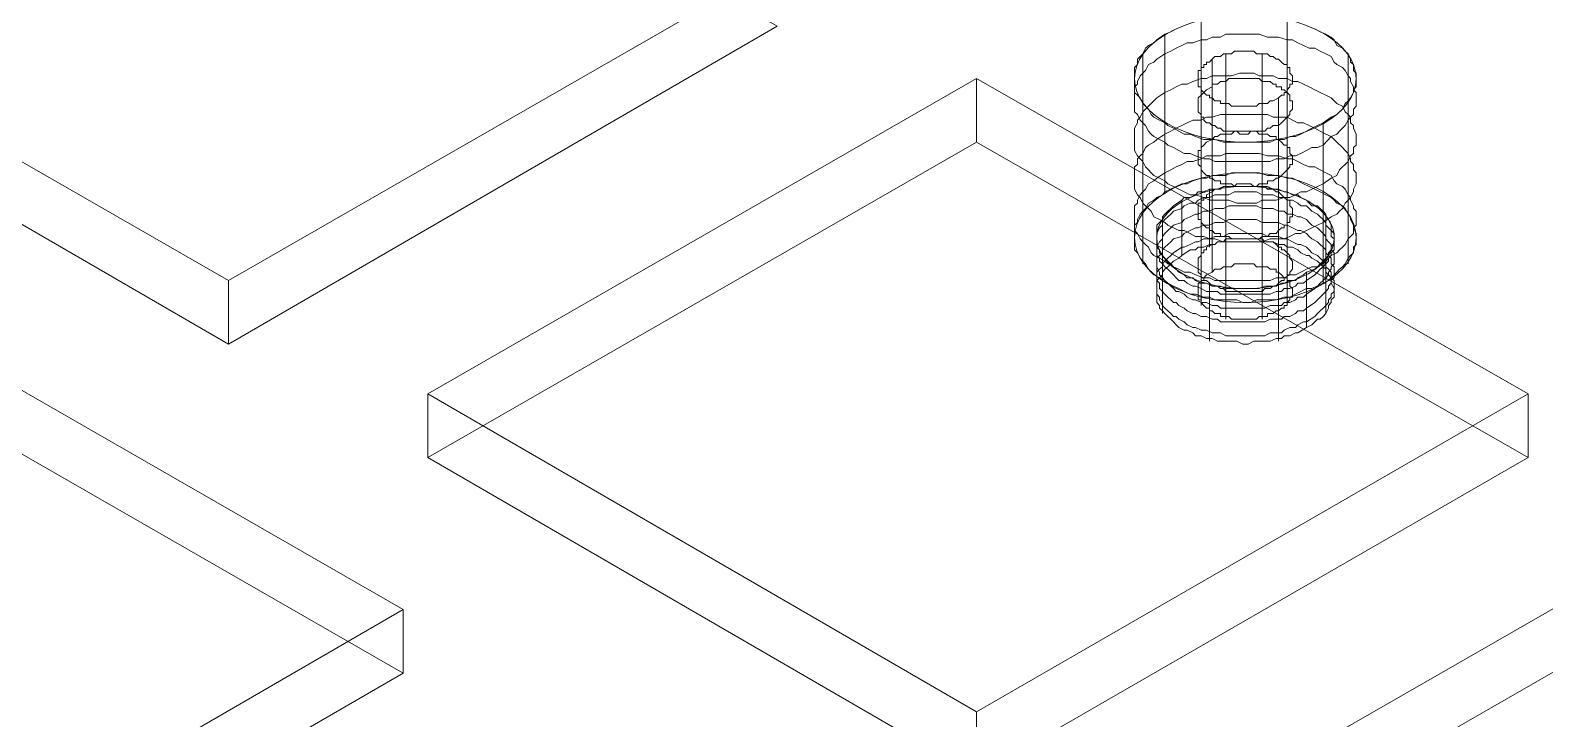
# Model space of a CAD drawing. Header units: millimetres. Extents: x 251 to 1800, y 172 to 1116.
# Drawn here: x 1088.8 to 1233.1, y 664.6 to 730.2 of the extents above; entities that cross this region are included whole.
import ezdxf

# ---------------------------------------------------------------- set-up
doc = ezdxf.new("R2010")
doc.units = ezdxf.units.MM

msp = doc.modelspace()

# ---------------------------------------------------------------- linework, layer by layer
at = {"color": 8, "lineweight": 0, "true_color": 0x808080}
for points in [[(1107.670822, 760.643569), (1159.936861, 730.584398), (1107.670822, 700.277259), (1055.404784, 730.584398)], [(1201.374986, 727.443476), (1201.127018, 727.167957), (1200.851499, 727.167957), (1200.851499, 726.919989), (1200.603531, 726.919989), (1200.603531, 726.64447), (1200.328012, 726.64447), (1200.328012, 726.368951), (1200.052492, 726.368951), (1200.052492, 726.120983), (1200.052492, 725.845464), (1200.052492, 725.597496), (1200.052492, 725.321977), (1200.052492, 725.074009), (1200.052492, 724.79849), (1200.328012, 724.79849), (1200.328012, 724.52297), (1200.603531, 724.275003), (1200.851499, 723.999483), (1201.127018, 723.999483), (1201.127018, 723.751516), (1201.374986, 723.751516), (1201.650505, 723.475996), (1201.898473, 723.475996), (1202.173992, 723.475996), (1202.173992, 723.228029), (1202.449511, 723.228029), (1202.697479, 723.228029), (1202.972998, 723.228029), (1203.220966, 722.952509), (1203.496485, 722.952509), (1203.744453, 722.952509), (1204.019972, 722.952509), (1204.295492, 722.952509), (1204.818979, 722.952509), (1205.066946, 722.952509), (1205.342466, 722.952509), (1205.617985, 722.952509), (1205.865953, 723.228029), (1206.141472, 723.228029), (1206.389439, 723.228029), (1206.664959, 723.228029), (1206.912926, 723.475996), (1207.188446, 723.475996), (1207.711933, 723.751516), (1207.987452, 723.999483), (1208.23542, 723.999483), (1208.23542, 724.275003), (1208.510939, 724.275003), (1208.510939, 724.52297), (1208.786459, 724.79849), (1208.786459, 725.074009), (1209.034426, 725.074009), (1209.034426, 725.321977), (1209.034426, 725.597496), (1209.034426, 725.845464), (1208.786459, 726.120983), (1208.786459, 726.368951), (1208.786459, 726.64447), (1208.510939, 726.64447), (1208.510939, 726.919989), (1208.23542, 726.919989), (1207.987452, 727.167957), (1207.711933, 727.443476), (1207.463965, 727.443476), (1207.188446, 727.691444), (1206.912926, 727.691444), (1206.664959, 727.966963), (1206.389439, 727.966963), (1206.141472, 727.966963), (1205.865953, 727.966963), (1205.617985, 727.966963), (1205.342466, 728.214931), (1205.066946, 728.214931), (1204.818979, 728.214931), (1204.543459, 728.214931), (1204.295492, 728.214931), (1204.019972, 728.214931), (1203.744453, 728.214931), (1203.496485, 728.214931), (1203.220966, 727.966963), (1202.972998, 727.966963), (1202.697479, 727.966963), (1202.449511, 727.966963), (1202.173992, 727.691444), (1201.898473, 727.691444), (1201.650505, 727.691444)], [(1126.681664, 689.476897), (1178.947703, 719.536068), (1231.489261, 689.476897), (1178.947703, 659.169758)], [(1198.482031, 708.735706), (1198.206512, 708.460187), (1197.683025, 708.184667), (1197.435057, 707.9367), (1197.159538, 707.66118), (1196.884019, 707.413213), (1196.636051, 707.137693), (1196.636051, 706.889726), (1196.360532, 706.614206), (1196.112564, 706.338687), (1196.112564, 706.090719), (1196.112564, 705.8152), (1196.112564, 705.567232), (1196.112564, 705.291713), (1196.112564, 705.043746), (1196.112564, 704.492707), (1196.112564, 704.244739), (1196.360532, 703.96922), (1196.360532, 703.721252), (1196.636051, 703.445733), (1196.884019, 703.197765), (1197.159538, 702.922246), (1197.435057, 702.674278), (1197.683025, 702.398759), (1197.958544, 702.123239), (1198.206512, 701.875272), (1198.729999, 701.599752), (1199.005518, 701.599752), (1199.529005, 701.351785), (1199.804525, 701.076266), (1200.328012, 701.076266), (1200.851499, 700.828298), (1201.374986, 700.828298), (1201.898473, 700.552779), (1202.173992, 700.552779), (1202.697479, 700.552779), (1203.220966, 700.552779), (1203.744453, 700.552779), (1204.295492, 700.277259), (1204.818979, 700.277259), (1205.342466, 700.552779), (1205.865953, 700.552779), (1206.389439, 700.552779), (1206.912926, 700.552779), (1207.463965, 700.828298), (1207.987452, 700.828298), (1208.23542, 701.076266), (1208.786459, 701.076266), (1209.309946, 701.351785), (1209.557913, 701.351785), (1210.356919, 701.875272), (1210.880406, 702.123239), (1211.155926, 702.398759), (1211.403893, 702.674278), (1211.679413, 702.674278), (1211.954932, 702.922246), (1212.2029, 703.197765), (1212.478419, 703.721252), (1212.478419, 703.96922), (1212.726387, 704.244739), (1212.726387, 704.492707), (1213.001906, 704.768226), (1213.001906, 705.043746), (1213.001906, 705.291713), (1213.001906, 705.567232), (1212.726387, 706.090719), (1212.726387, 706.338687), (1212.726387, 706.614206), (1212.478419, 706.889726), (1212.2029, 707.137693), (1212.2029, 707.413213), (1211.954932, 707.66118), (1211.679413, 707.9367), (1211.403893, 708.184667), (1210.880406, 708.460187), (1210.632439, 708.735706), (1210.356919, 708.735706), (1209.833433, 708.983674), (1209.557913, 709.259193), (1209.034426, 709.507161), (1208.510939, 709.507161), (1208.23542, 709.78268), (1207.711933, 709.78268), (1207.188446, 710.030647), (1206.664959, 710.030647), (1206.141472, 710.030647), (1205.617985, 710.030647), (1205.066946, 710.030647), (1204.543459, 710.030647), (1204.019972, 710.030647), (1203.496485, 710.030647), (1202.972998, 710.030647), (1202.449511, 710.030647), (1201.898473, 710.030647), (1201.650505, 709.78268), (1201.127018, 709.78268), (1200.603531, 709.507161), (1200.052492, 709.507161), (1199.804525, 709.259193), (1199.281038, 709.259193)], [(1207.711933, 703.445733), (1207.463965, 703.445733), (1207.188446, 703.197765), (1206.912926, 703.197765), (1206.664959, 703.197765), (1206.664959, 702.922246), (1206.389439, 702.922246), (1206.141472, 702.922246), (1205.865953, 702.922246), (1205.617985, 702.674278), (1205.342466, 702.674278), (1205.066946, 702.674278), (1204.818979, 702.674278), (1204.295492, 702.674278), (1204.019972, 702.674278), (1203.744453, 702.674278), (1203.496485, 702.674278), (1203.220966, 702.674278), (1202.972998, 702.922246), (1202.697479, 702.922246), (1202.449511, 702.922246), (1202.173992, 702.922246), (1202.173992, 703.197765), (1201.898473, 703.197765), (1201.650505, 703.197765), (1201.374986, 703.445733), (1201.127018, 703.445733), (1201.127018, 703.721252), (1200.851499, 703.721252), (1200.603531, 703.96922), (1200.328012, 704.244739), (1200.328012, 704.492707), (1200.052492, 704.492707), (1200.052492, 704.768226), (1200.052492, 705.043746), (1200.052492, 705.291713), (1200.052492, 705.567232), (1200.052492, 705.8152), (1200.052492, 706.090719), (1200.328012, 706.090719), (1200.328012, 706.338687), (1200.603531, 706.338687), (1200.603531, 706.614206), (1200.851499, 706.889726), (1201.374986, 707.137693), (1201.650505, 707.413213), (1201.898473, 707.413213), (1202.173992, 707.413213), (1202.449511, 707.66118), (1202.697479, 707.66118), (1202.972998, 707.66118), (1203.220966, 707.66118), (1203.496485, 707.9367), (1203.744453, 707.9367), (1204.019972, 707.9367), (1204.295492, 707.9367), (1204.543459, 707.9367), (1204.818979, 707.9367), (1205.066946, 707.9367), (1205.342466, 707.9367), (1205.617985, 707.66118), (1205.865953, 707.66118), (1206.141472, 707.66118), (1206.389439, 707.66118), (1206.664959, 707.66118), (1206.912926, 707.413213), (1207.188446, 707.413213), (1207.463965, 707.413213), (1207.463965, 707.137693), (1207.711933, 707.137693), (1207.987452, 706.889726), (1208.23542, 706.614206), (1208.510939, 706.614206), (1208.510939, 706.338687), (1208.786459, 706.338687), (1208.786459, 706.090719), (1208.786459, 705.8152), (1209.034426, 705.567232), (1209.034426, 705.291713), (1209.034426, 705.043746), (1209.034426, 704.768226), (1208.786459, 704.768226), (1208.786459, 704.492707), (1208.510939, 704.244739), (1208.510939, 703.96922), (1208.23542, 703.96922), (1208.23542, 703.721252), (1207.987452, 703.721252)], [(1019.5046, 668.923146), (1072.018606, 698.982318), (1124.312197, 668.923146), (1072.018606, 638.616008)], [(1197.958544, 648.369396), (1250.224583, 678.401015), (1302.738589, 648.369396), (1250.224583, 618.062257)]]:
    msp.add_lwpolyline(points, close=True, dxfattribs=at)
for points in [[(1107.670822, 706.338687), (1055.404784, 736.397858)], [(1107.670822, 706.338687), (1055.404784, 736.397858)], [(1159.936861, 736.397858), (1107.670822, 706.338687)], [(1159.936861, 736.397858), (1107.670822, 706.338687)], [(1107.670822, 700.277259), (1055.404784, 730.584398)], [(1159.936861, 730.584398), (1107.670822, 700.277259)], [(1196.884019, 729.812944), (1197.435057, 730.060911), (1197.958544, 730.336431)], [(1211.155926, 730.336431), (1211.679413, 730.060911), (1212.2029, 729.812944), (1212.726387, 729.537424), (1213.001906, 729.289457), (1213.249874, 728.738418), (1213.800913, 728.49045), (1214.04888, 728.214931), (1214.324399, 727.966963), (1214.572367, 727.443476), (1214.572367, 727.167957), (1214.847886, 726.919989), (1214.847886, 726.368951), (1215.095854, 726.120983), (1215.095854, 725.597496), (1215.095854, 725.321977), (1215.095854, 724.79849), (1214.847886, 724.52297), (1214.847886, 724.275003), (1214.572367, 723.751516), (1214.324399, 723.475996), (1214.04888, 723.228029), (1213.800913, 722.67699), (1213.525393, 722.429022), (1213.249874, 722.153503), (1212.726387, 721.905536), (1211.954932, 721.382049), (1211.954932, 706.090719), (1212.478419, 706.338687), (1212.726387, 706.614206), (1213.249874, 707.137693), (1213.525393, 707.413213), (1213.800913, 707.66118), (1214.04888, 707.9367), (1214.324399, 708.460187), (1214.572367, 708.735706), (1214.847886, 708.983674), (1214.847886, 709.507161), (1215.095854, 709.78268), (1215.095854, 710.306167), (1215.095854, 710.554134), (1215.095854, 710.829654), (1214.847886, 711.353141), (1214.847886, 711.62866), (1214.572367, 712.152147), (1214.572367, 712.400115), (1214.324399, 712.675634), (1214.04888, 713.199121), (1213.800913, 713.474641), (1213.249874, 713.722608), (1213.001906, 713.998127), (1212.726387, 714.246095), (1212.2029, 714.521614), (1211.679413, 714.797134), (1211.155926, 715.045101), (1210.632439, 715.320621), (1210.0814, 715.568588), (1209.557913, 715.844108), (1209.034426, 716.092075), (1208.510939, 716.092075), (1207.711933, 716.367595), (1207.188446, 716.367595), (1206.664959, 716.367595), (1205.865953, 716.615562), (1205.342466, 716.615562), (1204.543459, 716.615562), (1204.019972, 716.615562), (1203.220966, 716.615562), (1202.697479, 716.367595), (1202.173992, 716.367595), (1201.374986, 716.367595), (1200.851499, 716.092075), (1200.328012, 716.092075), (1199.529005, 715.844108), (1199.005518, 715.568588), (1198.482031, 715.568588), (1197.958544, 715.320621), (1196.884019, 714.797134)], [(1200.328012, 731.135437), (1200.328012, 716.092075), (1200.328012, 715.844108)], [(1208.510939, 731.135437), (1208.510939, 716.092075), (1208.510939, 715.844108)], [(1211.954932, 721.382049), (1211.403893, 721.106529), (1210.880406, 720.858562), (1210.356919, 720.583042), (1209.833433, 720.307523), (1209.309946, 720.059555), (1208.786459, 720.059555), (1208.23542, 719.784036), (1207.463965, 719.784036), (1206.912926, 719.536068), (1206.141472, 719.536068), (1205.617985, 719.536068), (1205.066946, 719.536068), (1204.295492, 719.536068), (1203.744453, 719.536068), (1202.972998, 719.536068), (1202.449511, 719.536068), (1201.650505, 719.784036), (1201.127018, 719.784036), (1200.603531, 719.784036), (1199.804525, 720.059555), (1199.281038, 720.307523), (1198.729999, 720.307523), (1198.206512, 720.583042), (1197.683025, 720.858562), (1197.159538, 721.106529), (1196.884019, 721.382049), (1196.360532, 721.630016), (1195.837045, 721.905536), (1195.561525, 722.153503), (1195.313558, 722.67699), (1195.038038, 722.952509), (1194.790071, 723.228029), (1194.514551, 723.751516), (1194.266584, 723.999483), (1193.991064, 724.275003), (1193.991064, 724.79849), (1193.991064, 725.074009), (1193.991064, 725.597496), (1193.991064, 725.845464), (1193.991064, 726.120983), (1193.991064, 726.64447), (1194.266584, 726.919989), (1194.266584, 727.443476), (1194.514551, 727.691444), (1194.790071, 727.966963), (1195.038038, 728.49045), (1195.313558, 728.738418), (1195.837045, 729.013937), (1196.112564, 729.289457), (1196.884019, 729.812944), (1196.884019, 714.797134), (1196.636051, 714.521614), (1196.112564, 714.246095), (1195.837045, 713.998127), (1195.313558, 713.722608), (1195.038038, 713.199121), (1194.790071, 712.951154), (1194.514551, 712.675634), (1194.266584, 712.152147), (1194.266584, 711.876628), (1193.991064, 711.62866), (1193.991064, 711.105173), (1193.991064, 710.829654), (1193.991064, 710.306167), (1193.991064, 710.030647), (1193.991064, 709.507161), (1193.991064, 709.259193), (1194.266584, 708.983674), (1194.514551, 708.460187), (1194.790071, 708.184667), (1195.038038, 707.9367), (1195.313558, 707.413213), (1195.561525, 707.137693), (1195.837045, 706.889726), (1196.360532, 706.614206), (1196.884019, 706.338687), (1197.159538, 706.090719), (1197.683025, 705.8152), (1198.206512, 705.567232), (1198.729999, 705.291713), (1199.281038, 705.043746), (1199.804525, 705.043746), (1200.603531, 704.768226), (1201.127018, 704.768226), (1201.650505, 704.492707), (1202.449511, 704.492707), (1202.972998, 704.492707), (1203.744453, 704.492707), (1204.295492, 704.244739), (1205.066946, 704.244739), (1205.617985, 704.492707), (1206.141472, 704.492707), (1206.912926, 704.492707), (1207.463965, 704.492707), (1208.23542, 704.768226), (1208.786459, 704.768226), (1209.309946, 705.043746), (1209.833433, 705.291713), (1210.356919, 705.567232), (1210.880406, 705.567232), (1211.954932, 706.090719)], [(1196.884019, 727.966963), (1197.435057, 728.214931), (1197.958544, 728.49045), (1198.482031, 728.738418), (1199.005518, 729.013937), (1199.529005, 729.013937), (1200.328012, 729.289457), (1200.851499, 729.289457), (1201.374986, 729.537424), (1202.173992, 729.537424), (1202.697479, 729.812944), (1203.220966, 729.812944), (1204.019972, 729.812944), (1204.543459, 729.812944), (1205.342466, 729.812944), (1205.865953, 729.812944), (1206.664959, 729.537424), (1207.188446, 729.537424), (1207.711933, 729.537424), (1208.510939, 729.289457), (1209.034426, 729.289457), (1209.557913, 729.013937), (1210.0814, 728.738418), (1210.632439, 728.49045), (1211.155926, 728.49045), (1211.679413, 728.214931), (1212.2029, 727.966963), (1212.726387, 727.691444), (1213.001906, 727.167957), (1213.249874, 726.919989), (1213.800913, 726.64447), (1214.04888, 726.368951), (1214.324399, 725.845464), (1214.572367, 725.597496), (1214.572367, 725.321977), (1214.847886, 724.79849), (1214.847886, 724.52297), (1215.095854, 724.275003), (1215.095854, 723.751516), (1215.095854, 723.475996), (1215.095854, 722.952509), (1214.847886, 722.67699), (1214.847886, 722.153503), (1214.572367, 721.905536), (1214.324399, 721.630016), (1214.04888, 721.106529), (1213.800913, 720.858562), (1213.525393, 720.583042), (1213.249874, 720.307523), (1212.726387, 720.059555), (1211.954932, 719.260549), (1211.954932, 719.012581)], [(1196.884019, 729.812944), (1196.884019, 714.797134)], [(1211.954932, 719.260549), (1211.403893, 719.012581), (1210.880406, 719.012581), (1210.356919, 718.737062), (1209.833433, 718.461542), (1209.309946, 718.213575), (1208.786459, 718.213575), (1208.23542, 717.938056), (1207.463965, 717.938056), (1206.912926, 717.690088), (1206.141472, 717.690088), (1205.617985, 717.690088), (1205.066946, 717.690088), (1204.295492, 717.690088), (1203.744453, 717.690088), (1202.972998, 717.690088), (1202.449511, 717.690088), (1201.650505, 717.690088), (1201.127018, 717.938056), (1200.603531, 717.938056), (1199.804525, 718.213575), (1199.281038, 718.461542), (1198.729999, 718.461542), (1198.206512, 718.737062), (1197.683025, 719.012581), (1197.159538, 719.260549), (1196.884019, 719.536068), (1196.360532, 719.784036), (1195.837045, 720.059555), (1195.561525, 720.307523), (1195.313558, 720.583042), (1195.038038, 721.106529), (1194.790071, 721.382049), (1194.514551, 721.630016), (1194.266584, 722.153503), (1193.991064, 722.429022), (1193.991064, 722.952509), (1193.991064, 723.228029), (1193.991064, 723.475996), (1193.991064, 723.999483), (1193.991064, 724.275003), (1193.991064, 724.79849), (1194.266584, 725.074009), (1194.266584, 725.321977), (1194.514551, 725.845464), (1194.790071, 726.120983), (1195.038038, 726.368951), (1195.313558, 726.919989), (1195.837045, 727.167957), (1196.112564, 727.443476), (1196.884019, 727.966963), (1196.884019, 727.691444)], [(1194.790071, 727.966963), (1194.790071, 712.675634), (1194.790071, 712.400115)], [(1201.374986, 727.443476), (1201.127018, 727.167957), (1200.851499, 727.167957), (1200.851499, 726.919989), (1200.603531, 726.919989), (1200.603531, 726.64447), (1200.328012, 726.64447), (1200.328012, 726.368951), (1200.052492, 726.368951), (1200.052492, 726.120983), (1200.052492, 725.845464), (1200.052492, 725.597496), (1200.052492, 725.321977), (1200.052492, 725.074009), (1200.052492, 724.79849), (1200.328012, 724.79849), (1200.328012, 724.52297), (1200.603531, 724.275003), (1200.851499, 723.999483), (1201.127018, 723.999483), (1201.127018, 723.751516), (1201.374986, 723.751516), (1201.650505, 723.475996), (1201.898473, 723.475996), (1202.173992, 723.475996), (1202.173992, 723.228029), (1202.449511, 723.228029), (1202.697479, 723.228029), (1202.972998, 723.228029), (1203.220966, 722.952509), (1203.496485, 722.952509), (1203.744453, 722.952509), (1204.019972, 722.952509), (1204.295492, 722.952509), (1204.818979, 722.952509), (1205.066946, 722.952509), (1205.342466, 722.952509), (1205.617985, 722.952509), (1205.865953, 723.228029), (1206.141472, 723.228029), (1206.389439, 723.228029), (1206.664959, 723.228029), (1206.912926, 723.475996), (1207.188446, 723.475996), (1207.711933, 723.751516)], [(1207.711933, 723.751516), (1207.987452, 723.999483), (1208.23542, 723.999483), (1208.23542, 724.275003), (1208.510939, 724.275003), (1208.510939, 724.52297), (1208.786459, 724.79849), (1208.786459, 725.074009), (1209.034426, 725.074009), (1209.034426, 725.321977), (1209.034426, 725.597496), (1209.034426, 725.845464), (1208.786459, 726.120983), (1208.786459, 726.368951), (1208.786459, 726.64447), (1208.510939, 726.64447), (1208.510939, 726.919989), (1208.23542, 726.919989), (1207.987452, 727.167957), (1207.711933, 727.443476), (1207.463965, 727.443476), (1207.188446, 727.691444), (1206.912926, 727.691444), (1206.664959, 727.966963), (1206.389439, 727.966963), (1206.141472, 727.966963), (1205.865953, 727.966963), (1205.617985, 727.966963), (1205.342466, 728.214931), (1205.066946, 728.214931), (1204.818979, 728.214931), (1204.543459, 728.214931), (1204.295492, 728.214931), (1204.019972, 728.214931), (1203.744453, 728.214931), (1203.496485, 728.214931), (1203.220966, 727.966963), (1202.972998, 727.966963), (1202.697479, 727.966963), (1202.449511, 727.966963), (1202.173992, 727.691444), (1201.898473, 727.691444), (1201.650505, 727.691444), (1201.374986, 727.443476)], [(1201.374986, 727.443476), (1201.374986, 707.137693)], [(1201.374986, 727.443476), (1201.374986, 707.137693)], [(1202.697479, 727.966963), (1202.697479, 707.66118), (1202.697479, 707.413213)], [(1206.141472, 727.966963), (1206.141472, 707.66118), (1206.141472, 707.413213)], [(1214.324399, 727.966963), (1214.324399, 712.675634), (1214.324399, 712.400115)], [(1196.884019, 724.275003), (1197.435057, 724.52297), (1197.958544, 724.79849), (1198.482031, 725.074009), (1199.005518, 725.074009), (1199.529005, 725.321977), (1200.328012, 725.597496), (1200.851499, 725.597496), (1201.374986, 725.845464), (1202.173992, 725.845464), (1202.697479, 725.845464), (1203.220966, 725.845464), (1204.019972, 726.120983), (1204.543459, 726.120983), (1205.342466, 726.120983), (1205.865953, 725.845464), (1206.664959, 725.845464), (1207.188446, 725.845464), (1207.711933, 725.597496), (1208.510939, 725.597496), (1209.034426, 725.321977), (1209.557913, 725.321977), (1210.0814, 725.074009), (1210.632439, 724.79849), (1211.155926, 724.52297), (1211.679413, 724.275003), (1212.2029, 723.999483), (1212.726387, 723.751516), (1213.001906, 723.475996), (1213.249874, 723.228029), (1213.800913, 722.952509), (1214.04888, 722.429022), (1214.324399, 722.153503), (1214.572367, 721.905536), (1214.572367, 721.382049), (1214.847886, 721.106529), (1214.847886, 720.858562), (1215.095854, 720.307523), (1215.095854, 720.059555), (1215.095854, 719.536068), (1215.095854, 719.260549), (1214.847886, 719.012581), (1214.847886, 718.461542), (1214.572367, 718.213575), (1214.324399, 717.690088), (1214.04888, 717.414569), (1213.800913, 717.166601), (1213.525393, 716.891082), (1213.249874, 716.367595), (1212.726387, 716.092075), (1211.954932, 715.568588), (1211.954932, 715.320621)], [(1200.328012, 726.64447), (1200.328012, 706.338687), (1200.328012, 706.090719)], [(1208.510939, 726.64447), (1208.510939, 706.338687), (1208.510939, 706.090719)], [(1126.681664, 695.538325), (1178.947703, 725.597496)], [(1126.681664, 695.538325), (1178.947703, 725.597496)], [(1178.947703, 725.597496), (1231.489261, 695.538325)], [(1178.947703, 719.536068), (1178.947703, 725.597496)], [(1178.947703, 725.597496), (1231.489261, 695.538325)], [(1178.947703, 719.536068), (1178.947703, 725.597496)], [(1211.954932, 715.568588), (1211.403893, 715.320621), (1210.880406, 715.045101), (1210.356919, 714.797134), (1209.833433, 714.797134), (1209.309946, 714.521614), (1208.786459, 714.246095), (1208.23542, 714.246095), (1207.463965, 713.998127), (1206.912926, 713.998127), (1206.141472, 713.998127), (1205.617985, 713.722608), (1205.066946, 713.722608), (1204.295492, 713.722608), (1203.744453, 713.722608), (1202.972998, 713.998127), (1202.449511, 713.998127), (1201.650505, 713.998127), (1201.127018, 713.998127), (1200.603531, 714.246095), (1199.804525, 714.521614), (1199.281038, 714.521614), (1198.729999, 714.797134), (1198.206512, 715.045101), (1197.683025, 715.320621), (1197.159538, 715.568588), (1196.884019, 715.844108), (1196.360532, 716.092075), (1195.837045, 716.367595), (1195.561525, 716.615562), (1195.313558, 716.891082), (1195.038038, 717.166601), (1194.790071, 717.690088), (1194.514551, 717.938056), (1194.266584, 718.213575), (1193.991064, 718.737062), (1193.991064, 719.012581), (1193.991064, 719.536068), (1193.991064, 719.784036), (1193.991064, 720.307523), (1193.991064, 720.583042), (1193.991064, 720.858562), (1194.266584, 721.382049), (1194.266584, 721.630016), (1194.514551, 721.905536), (1194.790071, 722.429022), (1195.038038, 722.67699), (1195.313558, 722.952509), (1195.837045, 723.475996), (1196.112564, 723.751516), (1196.884019, 724.275003), (1196.884019, 723.999483)], [(1207.711933, 721.106529), (1207.463965, 721.106529), (1207.188446, 721.106529), (1206.912926, 720.858562), (1206.664959, 720.858562), (1206.389439, 720.583042), (1206.141472, 720.583042), (1205.865953, 720.583042), (1205.617985, 720.583042), (1205.342466, 720.583042), (1205.066946, 720.583042), (1204.818979, 720.307523), (1204.295492, 720.307523), (1204.019972, 720.307523), (1203.744453, 720.583042), (1203.496485, 720.583042), (1203.220966, 720.583042), (1202.972998, 720.583042), (1202.697479, 720.583042), (1202.449511, 720.583042), (1202.173992, 720.858562), (1201.898473, 720.858562), (1201.650505, 721.106529), (1201.374986, 721.106529), (1201.127018, 721.382049), (1200.851499, 721.382049), (1200.603531, 721.630016), (1200.603531, 721.905536), (1200.328012, 721.905536), (1200.328012, 722.153503), (1200.052492, 722.429022), (1200.052492, 722.67699), (1200.052492, 722.952509), (1200.052492, 723.228029), (1200.052492, 723.475996), (1200.052492, 723.751516), (1200.328012, 723.999483), (1200.603531, 724.275003), (1200.851499, 724.52297), (1201.374986, 724.79849), (1201.374986, 724.52297)], [(1200.328012, 724.52297), (1200.328012, 704.244739), (1200.328012, 703.96922)], [(1201.374986, 724.79849), (1201.374986, 725.074009), (1201.650505, 725.074009), (1201.898473, 725.074009), (1202.173992, 725.321977), (1202.449511, 725.321977), (1202.697479, 725.321977), (1202.972998, 725.597496), (1203.220966, 725.597496), (1203.496485, 725.597496), (1203.744453, 725.597496), (1204.019972, 725.597496), (1204.295492, 725.597496), (1204.543459, 725.597496), (1204.818979, 725.597496), (1205.066946, 725.597496), (1205.342466, 725.597496), (1205.617985, 725.597496), (1205.865953, 725.597496), (1206.141472, 725.321977), (1206.389439, 725.321977), (1206.664959, 725.321977), (1206.912926, 725.321977), (1207.188446, 725.074009), (1207.463965, 725.074009), (1207.463965, 724.79849), (1207.711933, 724.79849), (1207.987452, 724.79849), (1207.987452, 724.52297), (1208.23542, 724.52297), (1208.510939, 724.275003), (1208.786459, 723.999483), (1208.786459, 723.751516), (1208.786459, 723.475996), (1209.034426, 723.475996), (1209.034426, 723.228029), (1209.034426, 722.952509), (1209.034426, 722.67699), (1208.786459, 722.429022), (1208.786459, 722.153503), (1208.510939, 721.905536), (1208.23542, 721.630016), (1207.987452, 721.382049), (1207.711933, 721.106529), (1207.711933, 720.858562)], [(1208.510939, 724.52297), (1208.510939, 704.244739), (1208.510939, 703.96922)], [(1194.790071, 723.228029), (1194.790071, 708.184667), (1194.790071, 707.9367)], [(1202.697479, 723.228029), (1202.697479, 702.922246), (1202.697479, 702.674278)], [(1206.141472, 723.228029), (1206.141472, 702.922246), (1206.141472, 702.674278)], [(1207.711933, 723.751516), (1207.711933, 703.445733)], [(1207.711933, 723.751516), (1207.711933, 703.445733)], [(1214.324399, 723.228029), (1214.324399, 708.184667), (1214.324399, 707.9367)], [(1196.884019, 720.307523), (1197.435057, 720.583042), (1197.958544, 720.858562), (1198.482031, 721.106529), (1199.005518, 721.382049), (1199.529005, 721.630016), (1200.328012, 721.630016), (1200.851499, 721.905536), (1201.374986, 721.905536), (1202.173992, 722.153503), (1202.697479, 722.153503), (1203.220966, 722.153503), (1204.019972, 722.153503), (1204.543459, 722.153503), (1205.342466, 722.153503), (1205.865953, 722.153503), (1206.664959, 722.153503), (1207.188446, 721.905536), (1207.711933, 721.905536), (1208.510939, 721.905536), (1209.034426, 721.630016), (1209.557913, 721.382049), (1210.0814, 721.382049), (1210.632439, 721.106529), (1211.155926, 720.858562), (1211.679413, 720.583042), (1212.2029, 720.307523), (1212.726387, 720.059555), (1213.001906, 719.784036), (1213.249874, 719.536068), (1213.800913, 719.012581), (1214.04888, 718.737062), (1214.324399, 718.461542), (1214.572367, 717.938056), (1214.572367, 717.690088), (1214.847886, 717.414569), (1214.847886, 716.891082), (1215.095854, 716.615562), (1215.095854, 716.092075), (1215.095854, 715.844108), (1215.095854, 715.568588), (1214.847886, 715.045101), (1214.847886, 714.797134), (1214.572367, 714.246095), (1214.324399, 713.998127), (1214.04888, 713.722608), (1213.800913, 713.199121), (1213.525393, 712.951154), (1213.249874, 712.675634), (1212.726387, 712.400115), (1211.954932, 711.876628), (1211.954932, 711.62866)], [(1211.954932, 721.382049), (1211.954932, 706.090719)], [(1211.954932, 711.876628), (1211.403893, 711.62866), (1210.880406, 711.353141), (1210.356919, 711.105173), (1209.833433, 710.829654), (1209.309946, 710.829654), (1208.786459, 710.554134), (1208.23542, 710.306167), (1207.463965, 710.306167), (1206.912926, 710.306167), (1206.141472, 710.030647), (1205.617985, 710.030647), (1205.066946, 710.030647), (1204.295492, 710.030647), (1203.744453, 710.030647), (1202.972998, 710.030647), (1202.449511, 710.030647), (1201.650505, 710.306167), (1201.127018, 710.306167), (1200.603531, 710.554134), (1199.804525, 710.554134), (1199.281038, 710.829654), (1198.729999, 711.105173), (1198.206512, 711.105173), (1197.683025, 711.353141), (1197.159538, 711.62866), (1196.884019, 711.876628), (1196.360532, 712.152147), (1195.837045, 712.400115), (1195.561525, 712.951154), (1195.313558, 713.199121), (1195.038038, 713.474641), (1194.790071, 713.722608), (1194.514551, 714.246095), (1194.266584, 714.521614), (1193.991064, 715.045101), (1193.991064, 715.320621), (1193.991064, 715.568588), (1193.991064, 716.092075), (1193.991064, 716.367595), (1193.991064, 716.891082), (1193.991064, 717.166601), (1194.266584, 717.414569), (1194.266584, 717.938056), (1194.514551, 718.213575), (1194.790071, 718.461542), (1195.038038, 719.012581), (1195.313558, 719.260549), (1195.837045, 719.536068), (1196.112564, 719.784036), (1196.884019, 720.307523), (1196.884019, 720.059555)], [(1200.328012, 720.059555), (1200.328012, 704.768226), (1200.328012, 704.492707)], [(1201.374986, 719.784036), (1201.650505, 720.059555), (1201.898473, 720.059555), (1202.173992, 720.307523), (1202.449511, 720.307523), (1202.697479, 720.307523), (1202.972998, 720.307523), (1203.220966, 720.307523), (1203.496485, 720.583042), (1203.744453, 720.583042), (1204.019972, 720.583042), (1204.295492, 720.583042), (1204.543459, 720.583042), (1204.818979, 720.583042), (1205.066946, 720.583042), (1205.342466, 720.583042), (1205.617985, 720.583042), (1205.865953, 720.307523), (1206.141472, 720.307523), (1206.389439, 720.307523), (1206.664959, 720.307523), (1206.912926, 720.059555), (1207.188446, 720.059555), (1207.463965, 720.059555), (1207.463965, 719.784036), (1207.711933, 719.784036), (1207.987452, 719.536068), (1208.23542, 719.260549), (1208.510939, 719.260549), (1208.510939, 719.012581), (1208.786459, 719.012581), (1208.786459, 718.737062), (1208.786459, 718.461542), (1209.034426, 718.213575), (1209.034426, 717.938056), (1209.034426, 717.690088), (1209.034426, 717.414569), (1208.786459, 717.414569), (1208.786459, 717.166601), (1208.510939, 716.891082), (1208.23542, 716.615562), (1207.987452, 716.367595), (1207.711933, 716.092075), (1207.711933, 715.844108)], [(1208.510939, 720.059555), (1208.510939, 704.768226), (1208.510939, 704.492707)], [(1126.681664, 689.476897), (1178.947703, 719.536068)], [(1178.947703, 719.536068), (1231.489261, 689.476897)], [(1196.884019, 716.615562), (1197.435057, 716.891082), (1197.958544, 717.166601), (1198.482031, 717.414569), (1199.005518, 717.690088), (1199.529005, 717.690088), (1200.328012, 717.938056), (1200.851499, 718.213575), (1201.374986, 718.213575), (1202.173992, 718.213575), (1202.697479, 718.461542), (1203.220966, 718.461542), (1204.019972, 718.461542), (1204.543459, 718.461542), (1205.342466, 718.461542), (1205.865953, 718.461542), (1206.664959, 718.213575), (1207.188446, 718.213575), (1207.711933, 718.213575), (1208.510939, 717.938056), (1209.034426, 717.938056), (1209.557913, 717.690088), (1210.0814, 717.414569), (1210.632439, 717.166601), (1211.155926, 717.166601), (1211.679413, 716.891082), (1212.2029, 716.615562), (1212.726387, 716.367595), (1213.001906, 715.844108), (1213.249874, 715.568588), (1213.800913, 715.320621), (1214.04888, 715.045101), (1214.324399, 714.521614), (1214.572367, 714.246095), (1214.572367, 713.998127), (1214.847886, 713.474641), (1214.847886, 713.199121), (1215.095854, 712.951154), (1215.095854, 712.400115), (1215.095854, 712.152147), (1215.095854, 711.62866), (1214.847886, 711.353141), (1214.847886, 710.829654), (1214.572367, 710.554134), (1214.324399, 710.306167), (1214.04888, 709.78268), (1213.800913, 709.507161), (1213.525393, 709.259193), (1213.249874, 708.983674), (1212.726387, 708.735706), (1211.954932, 707.9367), (1211.954932, 707.66118)], [(1207.711933, 716.092075), (1207.463965, 716.092075), (1207.188446, 715.844108), (1206.912926, 715.844108), (1206.664959, 715.844108), (1206.664959, 715.568588), (1206.389439, 715.568588), (1206.141472, 715.568588), (1205.865953, 715.568588), (1205.617985, 715.320621), (1205.342466, 715.320621), (1205.066946, 715.320621), (1204.818979, 715.320621), (1204.295492, 715.320621), (1204.019972, 715.320621), (1203.744453, 715.320621), (1203.496485, 715.320621), (1203.220966, 715.568588), (1202.972998, 715.568588), (1202.697479, 715.568588), (1202.449511, 715.568588), (1202.173992, 715.568588), (1202.173992, 715.844108), (1201.898473, 715.844108), (1201.650505, 715.844108), (1201.374986, 716.092075), (1201.127018, 716.092075), (1201.127018, 716.367595), (1200.851499, 716.367595), (1200.603531, 716.615562), (1200.328012, 716.891082), (1200.328012, 717.166601), (1200.052492, 717.414569), (1200.052492, 717.690088), (1200.052492, 717.938056), (1200.052492, 718.213575), (1200.052492, 718.461542), (1200.052492, 718.737062), (1200.328012, 718.737062), (1200.328012, 719.012581), (1200.603531, 719.260549), (1200.851499, 719.536068), (1201.374986, 719.784036), (1201.374986, 719.536068)], [(1211.954932, 707.9367), (1211.403893, 707.66118), (1210.880406, 707.66118), (1210.356919, 707.413213), (1209.833433, 707.137693), (1209.309946, 706.889726), (1208.786459, 706.889726), (1208.23542, 706.614206), (1207.463965, 706.614206), (1206.912926, 706.338687), (1206.141472, 706.338687), (1205.617985, 706.338687), (1205.066946, 706.338687), (1204.295492, 706.338687), (1203.744453, 706.338687), (1202.972998, 706.338687), (1202.449511, 706.338687), (1201.650505, 706.338687), (1201.127018, 706.614206), (1200.603531, 706.614206), (1199.804525, 706.889726), (1199.281038, 707.137693), (1198.729999, 707.137693), (1198.206512, 707.413213), (1197.683025, 707.66118), (1197.159538, 707.9367), (1196.884019, 708.184667), (1196.360532, 708.460187), (1195.837045, 708.735706), (1195.561525, 708.983674), (1195.313558, 709.507161), (1195.038038, 709.78268), (1194.790071, 710.030647), (1194.514551, 710.306167), (1194.266584, 710.829654), (1193.991064, 711.105173), (1193.991064, 711.62866), (1193.991064, 711.876628), (1193.991064, 712.152147), (1193.991064, 712.675634), (1193.991064, 712.951154), (1193.991064, 713.474641), (1194.266584, 713.722608), (1194.266584, 713.998127), (1194.514551, 714.521614), (1194.790071, 714.797134), (1195.038038, 715.045101), (1195.313558, 715.568588), (1195.837045, 715.844108), (1196.112564, 716.092075), (1196.884019, 716.615562), (1196.884019, 716.367595)], [(1201.374986, 714.797134), (1201.650505, 715.045101), (1201.898473, 715.045101), (1202.173992, 715.045101), (1202.449511, 715.320621), (1202.697479, 715.320621), (1202.972998, 715.320621), (1203.220966, 715.320621), (1203.496485, 715.320621), (1203.744453, 715.568588), (1204.019972, 715.568588), (1204.295492, 715.568588), (1204.543459, 715.568588), (1204.818979, 715.568588), (1205.066946, 715.568588), (1205.342466, 715.320621), (1205.617985, 715.320621), (1205.865953, 715.320621), (1206.141472, 715.320621), (1206.389439, 715.320621), (1206.664959, 715.045101), (1206.912926, 715.045101), (1207.188446, 715.045101), (1207.463965, 714.797134), (1207.711933, 714.797134), (1207.987452, 714.521614), (1208.23542, 714.246095), (1208.510939, 714.246095), (1208.510939, 713.998127), (1208.786459, 713.998127), (1208.786459, 713.722608), (1208.786459, 713.474641), (1209.034426, 713.199121), (1209.034426, 712.951154), (1209.034426, 712.675634), (1209.034426, 712.400115), (1208.786459, 712.400115), (1208.786459, 712.152147), (1208.786459, 711.876628), (1208.510939, 711.876628), (1208.510939, 711.62866), (1208.23542, 711.62866), (1208.23542, 711.353141), (1207.987452, 711.353141), (1207.711933, 711.105173), (1207.711933, 710.829654)], [(1198.482031, 708.735706), (1198.482031, 713.998127), (1198.729999, 714.246095), (1199.281038, 714.246095), (1199.804525, 714.521614), (1200.052492, 714.797134), (1200.603531, 714.797134), (1201.127018, 715.045101), (1201.650505, 715.045101), (1201.898473, 715.045101), (1202.449511, 715.320621), (1202.972998, 715.320621), (1203.496485, 715.320621), (1204.019972, 715.320621), (1204.543459, 715.320621), (1205.066946, 715.320621), (1205.617985, 715.320621), (1206.141472, 715.320621), (1206.664959, 715.320621), (1207.188446, 715.045101), (1207.711933, 715.045101), (1208.23542, 714.797134), (1208.510939, 714.797134), (1209.034426, 714.521614), (1209.557913, 714.521614), (1209.833433, 714.246095), (1210.356919, 713.998127), (1210.632439, 713.722608), (1210.880406, 713.474641), (1211.403893, 713.474641), (1211.679413, 713.199121), (1211.954932, 712.951154), (1212.2029, 712.675634), (1212.2029, 712.400115), (1212.478419, 712.152147), (1212.726387, 711.62866), (1212.726387, 711.353141), (1212.726387, 711.105173), (1213.001906, 710.829654), (1213.001906, 710.554134), (1213.001906, 710.306167), (1213.001906, 710.030647), (1212.726387, 709.507161), (1212.726387, 709.259193), (1212.478419, 708.983674), (1212.478419, 708.735706), (1212.2029, 708.460187), (1211.954932, 708.184667), (1211.679413, 707.9367), (1211.403893, 707.66118), (1211.155926, 707.413213), (1210.356919, 707.137693)], [(1198.482031, 713.199121), (1198.729999, 713.474641), (1199.281038, 713.722608), (1199.804525, 713.722608), (1200.052492, 713.998127), (1200.603531, 714.246095), (1201.127018, 714.246095), (1201.650505, 714.521614), (1201.898473, 714.521614), (1202.449511, 714.521614), (1202.972998, 714.521614), (1203.496485, 714.797134), (1204.019972, 714.797134), (1204.543459, 714.797134), (1205.066946, 714.797134), (1205.617985, 714.797134), (1206.141472, 714.521614), (1206.664959, 714.521614), (1207.188446, 714.521614), (1207.711933, 714.246095), (1208.23542, 714.246095), (1208.510939, 713.998127), (1209.034426, 713.998127), (1209.557913, 713.722608), (1209.833433, 713.474641), (1210.356919, 713.474641), (1210.632439, 713.199121), (1210.880406, 712.951154), (1211.403893, 712.675634), (1211.679413, 712.400115), (1211.954932, 712.152147), (1212.2029, 711.876628), (1212.2029, 711.62866), (1212.478419, 711.353141), (1212.726387, 711.105173), (1212.726387, 710.829654), (1212.726387, 710.554134), (1213.001906, 710.306167), (1213.001906, 709.78268), (1213.001906, 709.507161), (1213.001906, 709.259193), (1212.726387, 708.983674), (1212.726387, 708.735706), (1212.478419, 708.460187), (1212.478419, 708.184667), (1212.2029, 707.9367), (1211.954932, 707.66118), (1211.679413, 707.413213), (1211.403893, 707.137693), (1211.155926, 706.889726), (1210.356919, 706.338687), (1210.356919, 706.090719)], [(1207.711933, 711.105173), (1207.463965, 710.829654), (1207.188446, 710.829654), (1206.912926, 710.829654), (1206.664959, 710.554134), (1206.389439, 710.554134), (1206.141472, 710.554134), (1205.865953, 710.306167), (1205.617985, 710.306167), (1205.342466, 710.306167), (1205.066946, 710.306167), (1204.818979, 710.306167), (1204.295492, 710.306167), (1204.019972, 710.306167), (1203.744453, 710.306167), (1203.496485, 710.306167), (1203.220966, 710.306167), (1202.972998, 710.554134), (1202.697479, 710.554134), (1202.449511, 710.554134), (1202.173992, 710.554134), (1202.173992, 710.829654), (1201.898473, 710.829654), (1201.650505, 710.829654), (1201.374986, 711.105173), (1201.127018, 711.105173), (1201.127018, 711.353141), (1200.851499, 711.353141), (1200.603531, 711.62866), (1200.328012, 711.876628), (1200.328012, 712.152147), (1200.052492, 712.152147), (1200.052492, 712.400115), (1200.052492, 712.675634), (1200.052492, 712.951154), (1200.052492, 713.199121), (1200.052492, 713.474641), (1200.052492, 713.722608), (1200.328012, 713.722608), (1200.328012, 713.998127), (1200.603531, 713.998127), (1200.603531, 714.246095), (1200.851499, 714.246095), (1200.851499, 714.521614), (1201.374986, 714.797134), (1201.374986, 714.521614)], [(1201.127018, 715.045101), (1201.127018, 709.78268), (1201.127018, 709.507161)], [(1207.711933, 715.045101), (1207.711933, 709.78268), (1207.711933, 709.507161)], [(1210.356919, 701.875272), (1210.356919, 707.137693), (1210.0814, 706.889726), (1209.557913, 706.614206), (1209.309946, 706.338687), (1208.786459, 706.338687), (1208.23542, 706.090719), (1207.987452, 706.090719), (1207.463965, 705.8152), (1206.912926, 705.8152), (1206.389439, 705.8152), (1205.865953, 705.567232), (1205.342466, 705.567232), (1204.818979, 705.567232), (1204.295492, 705.567232), (1203.744453, 705.567232), (1203.220966, 705.567232), (1202.697479, 705.567232), (1202.173992, 705.8152), (1201.898473, 705.8152), (1201.374986, 705.8152), (1200.851499, 706.090719), (1200.328012, 706.090719), (1199.804525, 706.338687), (1199.529005, 706.614206), (1199.005518, 706.614206), (1198.729999, 706.889726), (1198.206512, 707.137693), (1197.958544, 707.413213), (1197.683025, 707.66118), (1197.435057, 707.9367), (1197.159538, 708.184667), (1196.884019, 708.460187), (1196.636051, 708.735706), (1196.360532, 708.983674), (1196.360532, 709.259193), (1196.112564, 709.507161), (1196.112564, 709.78268), (1196.112564, 710.030647), (1196.112564, 710.306167), (1196.112564, 710.554134), (1196.112564, 711.105173), (1196.112564, 711.353141), (1196.112564, 711.62866), (1196.360532, 711.876628), (1196.636051, 712.152147), (1196.636051, 712.400115), (1196.884019, 712.675634), (1197.159538, 712.951154), (1197.435057, 713.199121), (1197.683025, 713.474641), (1198.482031, 713.998127)], [(1210.356919, 706.338687), (1210.0814, 706.090719), (1209.557913, 706.090719), (1209.309946, 705.8152), (1208.786459, 705.567232), (1208.23542, 705.567232), (1207.987452, 705.291713), (1207.463965, 705.291713), (1206.912926, 705.043746), (1206.389439, 705.043746), (1205.865953, 705.043746), (1205.342466, 705.043746), (1204.818979, 705.043746), (1204.295492, 705.043746), (1203.744453, 705.043746), (1203.220966, 705.043746), (1202.697479, 705.043746), (1202.173992, 705.043746), (1201.898473, 705.291713), (1201.374986, 705.291713), (1200.851499, 705.291713), (1200.328012, 705.567232), (1199.804525, 705.8152), (1199.529005, 705.8152), (1199.005518, 706.090719), (1198.729999, 706.338687), (1198.206512, 706.338687), (1197.958544, 706.614206), (1197.683025, 706.889726), (1197.435057, 707.137693), (1197.159538, 707.413213), (1196.884019, 707.66118), (1196.636051, 707.9367), (1196.360532, 708.184667), (1196.360532, 708.460187), (1196.112564, 708.735706), (1196.112564, 709.259193), (1196.112564, 709.507161), (1196.112564, 709.78268), (1196.112564, 710.030647), (1196.112564, 710.306167), (1196.112564, 710.554134), (1196.112564, 710.829654), (1196.360532, 711.353141), (1196.636051, 711.62866), (1196.636051, 711.876628), (1196.884019, 712.152147), (1197.159538, 712.400115), (1197.435057, 712.675634), (1197.683025, 712.951154), (1198.482031, 713.199121), (1198.482031, 712.951154)], [(1198.482031, 708.735706), (1198.482031, 713.998127)], [(1198.482031, 711.876628), (1198.729999, 712.152147), (1199.281038, 712.400115), (1199.804525, 712.675634), (1200.052492, 712.675634), (1200.603531, 712.951154), (1201.127018, 712.951154), (1201.650505, 713.199121), (1201.898473, 713.199121), (1202.449511, 713.199121), (1202.972998, 713.474641), (1203.496485, 713.474641), (1204.019972, 713.474641), (1204.543459, 713.474641), (1205.066946, 713.474641), (1205.617985, 713.474641), (1206.141472, 713.199121), (1206.664959, 713.199121), (1207.188446, 713.199121), (1207.711933, 712.951154), (1208.23542, 712.951154), (1208.510939, 712.675634), (1209.034426, 712.675634), (1209.557913, 712.400115), (1209.833433, 712.400115), (1210.356919, 712.152147), (1210.632439, 711.876628), (1210.880406, 711.62866), (1211.403893, 711.353141), (1211.679413, 711.105173), (1211.954932, 710.829654), (1212.2029, 710.554134), (1212.2029, 710.306167), (1212.478419, 710.030647), (1212.726387, 709.78268), (1212.726387, 709.507161), (1212.726387, 709.259193), (1213.001906, 708.983674), (1213.001906, 708.735706), (1213.001906, 708.184667), (1213.001906, 707.9367), (1212.726387, 707.66118), (1212.726387, 707.413213), (1212.478419, 707.137693), (1212.478419, 706.889726), (1212.2029, 706.614206), (1211.954932, 706.338687), (1211.679413, 706.090719), (1211.403893, 705.8152), (1211.155926, 705.567232), (1210.356919, 705.043746), (1210.356919, 704.768226)], [(1210.356919, 705.043746), (1210.0814, 704.768226), (1209.557913, 704.768226), (1209.309946, 704.492707), (1208.786459, 704.244739), (1208.23542, 704.244739), (1207.987452, 703.96922), (1207.463965, 703.96922), (1206.912926, 703.96922), (1206.389439, 703.721252), (1205.865953, 703.721252), (1205.342466, 703.721252), (1204.818979, 703.721252), (1204.295492, 703.721252), (1203.744453, 703.721252), (1203.220966, 703.721252), (1202.697479, 703.721252), (1202.173992, 703.721252), (1201.898473, 703.96922), (1201.374986, 703.96922), (1200.851499, 704.244739), (1200.328012, 704.244739), (1199.804525, 704.492707), (1199.529005, 704.492707), (1199.005518, 704.768226), (1198.729999, 705.043746), (1198.206512, 705.291713), (1197.958544, 705.291713), (1197.683025, 705.567232), (1197.435057, 705.8152), (1197.159538, 706.090719), (1196.884019, 706.338687), (1196.636051, 706.614206), (1196.360532, 706.889726), (1196.360532, 707.137693), (1196.112564, 707.66118), (1196.112564, 707.9367), (1196.112564, 708.184667), (1196.112564, 708.460187), (1196.112564, 708.735706), (1196.112564, 708.983674), (1196.112564, 709.259193), (1196.112564, 709.507161), (1196.360532, 710.030647), (1196.636051, 710.306167), (1196.636051, 710.554134), (1196.884019, 710.829654), (1197.159538, 711.105173), (1197.435057, 711.353141), (1197.683025, 711.62866), (1198.482031, 711.876628), (1198.482031, 711.62866)], [(1196.636051, 712.400115), (1196.636051, 707.137693), (1196.636051, 706.889726)], [(1198.482031, 710.554134), (1198.729999, 710.829654), (1199.281038, 711.105173), (1199.804525, 711.353141), (1200.052492, 711.353141), (1200.603531, 711.62866), (1201.127018, 711.62866), (1201.650505, 711.876628), (1201.898473, 711.876628), (1202.449511, 711.876628), (1202.972998, 712.152147), (1203.496485, 712.152147), (1204.019972, 712.152147), (1204.543459, 712.152147), (1205.066946, 712.152147), (1205.617985, 712.152147), (1206.141472, 711.876628), (1206.664959, 711.876628), (1207.188446, 711.876628), (1207.711933, 711.876628), (1208.23542, 711.62866), (1208.510939, 711.62866), (1209.034426, 711.353141), (1209.557913, 711.105173), (1209.833433, 711.105173), (1210.356919, 710.829654), (1210.632439, 710.554134), (1210.880406, 710.306167), (1211.403893, 710.030647), (1211.679413, 709.78268), (1211.954932, 709.507161), (1212.2029, 709.259193), (1212.2029, 708.983674), (1212.478419, 708.735706), (1212.726387, 708.460187), (1212.726387, 708.184667), (1212.726387, 707.9367), (1213.001906, 707.66118), (1213.001906, 707.413213), (1213.001906, 706.889726), (1213.001906, 706.614206), (1212.726387, 706.338687), (1212.726387, 706.090719), (1212.478419, 705.8152), (1212.478419, 705.567232), (1212.2029, 705.291713), (1211.954932, 705.043746), (1211.679413, 704.768226), (1211.403893, 704.492707), (1211.155926, 704.244739), (1210.356919, 703.721252), (1210.356919, 703.445733)], [(1212.2029, 712.400115), (1212.2029, 707.137693), (1212.2029, 706.889726)], [(1210.356919, 703.721252), (1210.0814, 703.445733), (1209.557913, 703.445733), (1209.309946, 703.197765), (1208.786459, 702.922246), (1208.23542, 702.922246), (1207.987452, 702.674278), (1207.463965, 702.674278), (1206.912926, 702.674278), (1206.389439, 702.398759), (1205.865953, 702.398759), (1205.342466, 702.398759), (1204.818979, 702.398759), (1204.295492, 702.398759), (1203.744453, 702.398759), (1203.220966, 702.398759), (1202.697479, 702.398759), (1202.173992, 702.398759), (1201.898473, 702.674278), (1201.374986, 702.674278), (1200.851499, 702.922246), (1200.328012, 702.922246), (1199.804525, 703.197765), (1199.529005, 703.197765), (1199.005518, 703.445733), (1198.729999, 703.721252), (1198.206512, 703.96922), (1197.958544, 704.244739), (1197.683025, 704.244739), (1197.435057, 704.492707), (1197.159538, 704.768226), (1196.884019, 705.043746), (1196.636051, 705.291713), (1196.360532, 705.567232), (1196.360532, 706.090719), (1196.112564, 706.338687), (1196.112564, 706.614206), (1196.112564, 706.889726), (1196.112564, 707.137693), (1196.112564, 707.413213), (1196.112564, 707.66118), (1196.112564, 707.9367), (1196.112564, 708.460187), (1196.360532, 708.735706), (1196.636051, 708.983674), (1196.636051, 709.259193), (1196.884019, 709.507161), (1197.159538, 709.78268), (1197.435057, 710.030647), (1197.683025, 710.306167), (1198.482031, 710.554134), (1198.482031, 710.306167)], [(1198.482031, 709.507161), (1198.729999, 709.507161), (1199.281038, 709.78268), (1199.804525, 710.030647), (1200.052492, 710.030647), (1200.603531, 710.306167), (1201.127018, 710.306167), (1201.650505, 710.554134), (1201.898473, 710.554134), (1202.449511, 710.554134), (1202.972998, 710.829654), (1203.496485, 710.829654), (1204.019972, 710.829654), (1204.543459, 710.829654), (1205.066946, 710.829654), (1205.617985, 710.829654), (1206.141472, 710.829654), (1206.664959, 710.554134), (1207.188446, 710.554134), (1207.711933, 710.554134), (1208.23542, 710.306167), (1208.510939, 710.306167), (1209.034426, 710.030647), (1209.557913, 709.78268), (1209.833433, 709.78268), (1210.356919, 709.507161), (1210.632439, 709.259193), (1210.880406, 708.983674), (1211.403893, 708.735706), (1211.679413, 708.460187), (1211.954932, 708.184667), (1212.2029, 707.9367), (1212.2029, 707.66118), (1212.478419, 707.413213), (1212.726387, 707.137693), (1212.726387, 706.889726), (1212.726387, 706.614206), (1213.001906, 706.338687), (1213.001906, 706.090719), (1213.001906, 705.8152), (1213.001906, 705.291713), (1212.726387, 705.043746), (1212.726387, 704.768226), (1212.478419, 704.492707), (1212.478419, 704.244739), (1212.2029, 703.96922), (1211.954932, 703.721252), (1211.679413, 703.445733), (1211.403893, 703.197765), (1211.155926, 702.922246), (1210.356919, 702.398759), (1210.356919, 702.123239)], [(1210.356919, 701.875272), (1210.880406, 702.123239), (1211.155926, 702.398759), (1211.403893, 702.674278), (1211.679413, 702.674278), (1211.954932, 702.922246), (1212.2029, 703.197765), (1212.478419, 703.721252), (1212.478419, 703.96922), (1212.726387, 704.244739), (1212.726387, 704.492707), (1213.001906, 704.768226), (1213.001906, 705.043746), (1213.001906, 705.291713), (1213.001906, 705.567232), (1212.726387, 706.090719), (1212.726387, 706.338687), (1212.726387, 706.614206), (1212.478419, 706.889726), (1212.2029, 707.137693), (1212.2029, 707.413213), (1211.954932, 707.66118), (1211.679413, 707.9367), (1211.403893, 708.184667), (1210.880406, 708.460187), (1210.632439, 708.735706), (1210.356919, 708.735706), (1209.833433, 708.983674), (1209.557913, 709.259193), (1209.034426, 709.507161), (1208.510939, 709.507161), (1208.23542, 709.78268), (1207.711933, 709.78268), (1207.188446, 710.030647), (1206.664959, 710.030647), (1206.141472, 710.030647), (1205.617985, 710.030647), (1205.066946, 710.030647), (1204.543459, 710.030647), (1204.019972, 710.030647), (1203.496485, 710.030647), (1202.972998, 710.030647), (1202.449511, 710.030647), (1201.898473, 710.030647), (1201.650505, 709.78268), (1201.127018, 709.78268), (1200.603531, 709.507161), (1200.052492, 709.507161), (1199.804525, 709.259193), (1199.281038, 709.259193), (1198.482031, 708.735706)], [(1207.711933, 706.090719), (1207.463965, 705.8152), (1207.188446, 705.8152), (1206.912926, 705.567232), (1206.664959, 705.567232), (1206.389439, 705.567232), (1206.141472, 705.291713), (1205.865953, 705.291713), (1205.617985, 705.291713), (1205.342466, 705.291713), (1205.066946, 705.291713), (1204.818979, 705.291713), (1204.295492, 705.291713), (1204.019972, 705.291713), (1203.744453, 705.291713), (1203.496485, 705.291713), (1203.220966, 705.291713), (1202.972998, 705.291713), (1202.697479, 705.291713), (1202.449511, 705.567232), (1202.173992, 705.567232), (1201.898473, 705.8152), (1201.650505, 705.8152), (1201.374986, 705.8152), (1201.127018, 706.090719), (1200.851499, 706.338687), (1200.603531, 706.338687), (1200.603531, 706.614206), (1200.328012, 706.614206), (1200.328012, 706.889726), (1200.052492, 707.137693), (1200.052492, 707.413213), (1200.052492, 707.66118), (1200.052492, 707.9367), (1200.052492, 708.184667), (1200.052492, 708.460187), (1200.328012, 708.735706), (1200.328012, 708.983674), (1200.603531, 708.983674), (1200.603531, 709.259193), (1200.851499, 709.259193), (1200.851499, 709.507161), (1201.374986, 709.78268), (1201.374986, 709.507161)], [(1201.374986, 709.78268), (1201.650505, 709.78268), (1201.898473, 710.030647), (1202.173992, 710.030647), (1202.449511, 710.030647), (1202.697479, 710.306167), (1202.972998, 710.306167), (1203.220966, 710.306167), (1203.496485, 710.306167), (1203.744453, 710.306167), (1204.019972, 710.306167), (1204.295492, 710.306167), (1204.543459, 710.306167), (1204.818979, 710.306167), (1205.066946, 710.306167), (1205.342466, 710.306167), (1205.617985, 710.306167), (1205.865953, 710.306167), (1206.141472, 710.306167), (1206.389439, 710.030647), (1206.664959, 710.030647), (1206.912926, 710.030647), (1207.188446, 710.030647), (1207.463965, 709.78268), (1207.711933, 709.507161), (1207.987452, 709.507161), (1207.987452, 709.259193), (1208.23542, 709.259193), (1208.510939, 708.983674), (1208.786459, 708.735706), (1208.786459, 708.460187), (1209.034426, 708.184667), (1209.034426, 707.9367), (1209.034426, 707.66118), (1209.034426, 707.413213), (1208.786459, 707.137693), (1208.786459, 706.889726), (1208.510939, 706.889726), (1208.510939, 706.614206), (1208.23542, 706.614206), (1208.23542, 706.338687), (1207.987452, 706.338687), (1207.711933, 706.090719), (1207.711933, 705.8152)], [(1210.356919, 702.398759), (1210.0814, 702.398759), (1209.557913, 702.123239), (1209.309946, 701.875272), (1208.786459, 701.875272), (1208.23542, 701.599752), (1207.987452, 701.351785), (1207.463965, 701.351785), (1206.912926, 701.351785), (1206.389439, 701.076266), (1205.865953, 701.076266), (1205.342466, 701.076266), (1204.818979, 701.076266), (1204.295492, 701.076266), (1203.744453, 701.076266), (1203.220966, 701.076266), (1202.697479, 701.076266), (1202.173992, 701.351785), (1201.898473, 701.351785), (1201.374986, 701.351785), (1200.851499, 701.599752), (1200.328012, 701.599752), (1199.804525, 701.875272), (1199.529005, 701.875272), (1199.005518, 702.123239), (1198.729999, 702.398759), (1198.206512, 702.674278), (1197.958544, 702.922246), (1197.683025, 702.922246), (1197.435057, 703.197765), (1197.159538, 703.445733), (1196.884019, 703.721252), (1196.636051, 703.96922), (1196.360532, 704.492707), (1196.360532, 704.768226), (1196.112564, 705.043746), (1196.112564, 705.291713), (1196.112564, 705.567232), (1196.112564, 705.8152), (1196.112564, 706.090719), (1196.112564, 706.338687), (1196.112564, 706.889726), (1196.112564, 707.137693), (1196.360532, 707.413213), (1196.636051, 707.66118), (1196.636051, 707.9367), (1196.884019, 708.184667), (1197.159538, 708.460187), (1197.435057, 708.735706), (1197.683025, 708.983674), (1198.482031, 709.507161), (1198.482031, 709.259193)], [(1198.482031, 708.735706), (1198.206512, 708.460187), (1197.683025, 708.184667), (1197.435057, 707.9367), (1197.159538, 707.66118), (1196.884019, 707.413213), (1196.636051, 707.137693), (1196.636051, 706.889726), (1196.360532, 706.614206), (1196.112564, 706.338687), (1196.112564, 706.090719), (1196.112564, 705.8152), (1196.112564, 705.567232), (1196.112564, 705.291713), (1196.112564, 705.043746), (1196.112564, 704.492707), (1196.112564, 704.244739), (1196.360532, 703.96922), (1196.360532, 703.721252), (1196.636051, 703.445733), (1196.884019, 703.197765), (1197.159538, 702.922246), (1197.435057, 702.674278), (1197.683025, 702.398759), (1197.958544, 702.123239), (1198.206512, 701.875272), (1198.729999, 701.599752), (1199.005518, 701.599752), (1199.529005, 701.351785), (1199.804525, 701.076266), (1200.328012, 701.076266), (1200.851499, 700.828298), (1201.374986, 700.828298), (1201.898473, 700.552779), (1202.173992, 700.552779), (1202.697479, 700.552779), (1203.220966, 700.552779), (1203.744453, 700.552779), (1204.295492, 700.277259), (1204.818979, 700.277259), (1205.342466, 700.552779), (1205.865953, 700.552779), (1206.389439, 700.552779), (1206.912926, 700.552779), (1207.463965, 700.828298), (1207.987452, 700.828298), (1208.23542, 701.076266), (1208.786459, 701.076266), (1209.309946, 701.351785), (1209.557913, 701.351785), (1210.356919, 701.875272)], [(1196.636051, 708.735706), (1196.636051, 703.445733), (1196.636051, 703.197765)], [(1212.2029, 708.735706), (1212.2029, 703.445733), (1212.2029, 703.197765)], [(1207.711933, 703.445733), (1207.463965, 703.445733), (1207.188446, 703.197765), (1206.912926, 703.197765), (1206.664959, 703.197765), (1206.664959, 702.922246), (1206.389439, 702.922246), (1206.141472, 702.922246), (1205.865953, 702.922246), (1205.617985, 702.674278), (1205.342466, 702.674278), (1205.066946, 702.674278), (1204.818979, 702.674278), (1204.295492, 702.674278), (1204.019972, 702.674278), (1203.744453, 702.674278), (1203.496485, 702.674278), (1203.220966, 702.674278), (1202.972998, 702.922246), (1202.697479, 702.922246), (1202.449511, 702.922246), (1202.173992, 702.922246), (1202.173992, 703.197765), (1201.898473, 703.197765), (1201.650505, 703.197765), (1201.374986, 703.445733), (1201.127018, 703.445733), (1201.127018, 703.721252), (1200.851499, 703.721252), (1200.603531, 703.96922), (1200.328012, 704.244739), (1200.328012, 704.492707), (1200.052492, 704.492707), (1200.052492, 704.768226), (1200.052492, 705.043746), (1200.052492, 705.291713), (1200.052492, 705.567232), (1200.052492, 705.8152), (1200.052492, 706.090719), (1200.328012, 706.090719), (1200.328012, 706.338687), (1200.603531, 706.338687), (1200.603531, 706.614206), (1200.851499, 706.889726), (1201.374986, 707.137693)], [(1201.374986, 707.137693), (1201.650505, 707.413213), (1201.898473, 707.413213), (1202.173992, 707.413213), (1202.449511, 707.66118), (1202.697479, 707.66118), (1202.972998, 707.66118), (1203.220966, 707.66118), (1203.496485, 707.9367), (1203.744453, 707.9367), (1204.019972, 707.9367), (1204.295492, 707.9367), (1204.543459, 707.9367), (1204.818979, 707.9367), (1205.066946, 707.9367), (1205.342466, 707.9367), (1205.617985, 707.66118), (1205.865953, 707.66118), (1206.141472, 707.66118), (1206.389439, 707.66118), (1206.664959, 707.66118), (1206.912926, 707.413213), (1207.188446, 707.413213), (1207.463965, 707.413213), (1207.463965, 707.137693), (1207.711933, 707.137693), (1207.987452, 706.889726), (1208.23542, 706.614206), (1208.510939, 706.614206), (1208.510939, 706.338687), (1208.786459, 706.338687), (1208.786459, 706.090719), (1208.786459, 705.8152), (1209.034426, 705.567232), (1209.034426, 705.291713), (1209.034426, 705.043746), (1209.034426, 704.768226), (1208.786459, 704.768226), (1208.786459, 704.492707), (1208.510939, 704.244739), (1208.510939, 703.96922), (1208.23542, 703.96922), (1208.23542, 703.721252), (1207.987452, 703.721252), (1207.711933, 703.445733)], [(1210.356919, 701.875272), (1210.356919, 707.137693)], [(1107.670822, 700.277259), (1107.670822, 706.338687)], [(1107.670822, 700.277259), (1107.670822, 706.338687)], [(1201.127018, 706.090719), (1201.127018, 700.828298), (1201.127018, 700.552779)], [(1207.711933, 706.090719), (1207.711933, 700.828298), (1207.711933, 700.552779)], [(1072.018606, 705.043746), (1124.312197, 674.984574)], [(1072.018606, 705.043746), (1124.312197, 674.984574)], [(1072.018606, 698.982318), (1124.312197, 668.923146)], [(1178.947703, 665.231186), (1126.681664, 695.538325)], [(1126.681664, 689.476897), (1126.681664, 695.538325)], [(1178.947703, 665.231186), (1126.681664, 695.538325)], [(1126.681664, 689.476897), (1126.681664, 695.538325)], [(1231.489261, 695.538325), (1178.947703, 665.231186)], [(1231.489261, 695.538325), (1178.947703, 665.231186)], [(1231.489261, 689.476897), (1231.489261, 695.538325)], [(1231.489261, 689.476897), (1231.489261, 695.538325)], [(1178.947703, 659.169758), (1126.681664, 689.476897)], [(1231.489261, 689.476897), (1178.947703, 659.169758)], [(1197.958544, 654.430824), (1250.224583, 684.462443)], [(1197.958544, 654.430824), (1250.224583, 684.462443)], [(1197.958544, 648.369396), (1250.224583, 678.401015)], [(1124.312197, 674.984574), (1072.018606, 644.677435)], [(1124.312197, 674.984574), (1072.018606, 644.677435)], [(1124.312197, 668.923146), (1124.312197, 674.984574)], [(1124.312197, 668.923146), (1124.312197, 674.984574)], [(1124.312197, 668.923146), (1072.018606, 638.616008)], [(1178.947703, 659.169758), (1178.947703, 665.231186)], [(1178.947703, 659.169758), (1178.947703, 665.231186)]]:
    msp.add_lwpolyline(points, dxfattribs=at)
for centre, major_axis, ratio in [((1204.543459, 725.597496), (10.552395, 0), 0.574413), ((1204.543459, 710.430151), (10.552395, 0), 0.586162), ((1204.557235, 710.443927), (8.444671, 0), 0.577488)]:
    msp.add_ellipse(centre, major_axis=major_axis, ratio=ratio, start_param=0, end_param=6.283185, dxfattribs=at)

doc.saveas('drawing.dxf')
